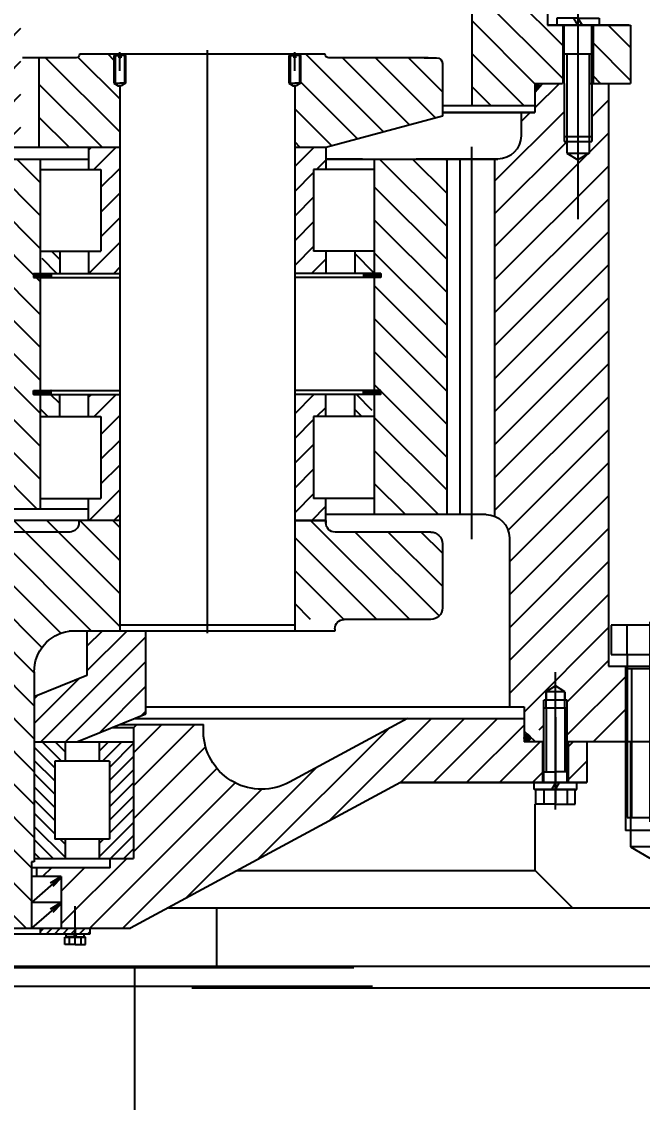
# Model space of a CAD drawing. Header units: millimetres. Extents: x 0 to 21000, y 0 to 14850.
# Drawn here: x 5165 to 5697, y 4808 to 5735 of the extents above; entities that cross this region are included whole.
import ezdxf

# ---------------------------------------------------------------- set-up
doc = ezdxf.new("R2010")
doc.units = ezdxf.units.MM
doc.header["$LTSCALE"] = 500
for name, pattern in [('F', [0.75, 0.5, -0.25]), ('G', [2, 1.25, -0.25, 0.25, -0.25]), ('K', [2.5, 1.25, -0.25, 0.25, -0.25, 0.25, -0.25])]:
    doc.linetypes.add(name, pattern=pattern)
for name, color, linetype in [('01', 7, 'Continuous'), ('02', 1, 'Continuous'), ('04', 2, 'F'), ('05', 4, 'G'), ('07', 6, 'K'), ('08', 1, 'Continuous'), ('11', 3, 'Continuous')]:
    doc.layers.add(name, color=color, linetype=linetype)
doc.styles.get("Standard").update_dxf_attribs({"font": 'isocp', "width": 0.707, "bigfont": 'intecad.shx'})
doc.dimstyles.new('INTE', dxfattribs={"dimscale": 50, "dimtxt": 6, "dimasz": 3, "dimexe": 3, "dimexo": 0, "dimgap": 1, "dimtad": 1, "dimdec": 1, "dimdsep": 46, "dimtxsty": 'Standard', "dimcen": 0, "dimclrd": 1, "dimclre": 1, "dimclrt": 3, "dimaunit": 1, "dimadec": 0, "dimazin": 0, "dimtfac": 1, "dimtdec": 1, "dimtmove": 0, "dimatfit": 0, "dimfxl": 0, "dimarcsym": 0})
pattern_1 = [(135, (-7977.256, 11116.509), (-10.6066, -10.6066), [])]
pattern_2 = [(135, (-7977.256, 11116.51), (-14.142136, -14.142136), [])]
pattern_3 = [(45, (-7977.256, 11116.51), (-14.142136, 14.142136), [])]

# ---------------------------------------------------------------- blocks, each defined once
blk = doc.blocks.new('*U208')
at = {"layer": '01'}
for p, q in [((-18.25, 6), (-18.25, 0)), ((0, 6), (-18.25, 6)), ((-18.25, 0), (0, 0)), ((0, 0), (-3.46, 6)), ((0, 6), (3.46, 0)), ((0, 6), (18.25, 6)), ((18.25, 0), (0, 0)), ((18.25, 6), (18.25, 0))]:
    blk.add_line(p, q, dxfattribs=at)
at = {"layer": '05'}
blk.add_line((0, 8.1), (0, -2.1), dxfattribs=at)
blk = doc.blocks.new('*U209')
at = {"layer": '01'}
for p, q in [((-7.7, 2.6), (-7.7, 0)), ((0, 2.6), (-7.7, 2.6)), ((-7.7, 0), (0, 0)), ((0, 0), (-1.5, 2.6)), ((0, 2.6), (1.5, 0)), ((0, 2.6), (7.7, 2.6)), ((7.7, 0), (0, 0)), ((7.7, 2.6), (7.7, 0))]:
    blk.add_line(p, q, dxfattribs=at)
at = {"layer": '05'}
blk.add_line((0, 4.7), (0, -2.1), dxfattribs=at)
blk = doc.blocks.new('*U207')
at = {"layer": '01'}
for p, q in [((-18.25, 6), (-18.25, 0)), ((0, 6), (-18.25, 6)), ((-18.25, 0), (0, 0)), ((0, 0), (-3.46, 6)), ((0, 6), (3.46, 0)), ((0, 6), (18.25, 6)), ((18.25, 0), (0, 0)), ((18.25, 6), (18.25, 0))]:
    blk.add_line(p, q, dxfattribs=at)
at = {"layer": '05'}
blk.add_line((0, 8.1), (0, -2.1), dxfattribs=at)
blk = doc.blocks.new('FDSDSDFG')
at = {"layer": '02'}
h = blk.add_hatch(dxfattribs=at)
h.set_pattern_fill('_USER', color=256, scale=20, angle=45, style=0, pattern_type=0)
h.set_pattern_definition(pattern_3)
h.paths.add_polyline_path([(-3554.05, 14880.61), (-3607.64, 14908.96), (-3608.1, 14908.96), (-3608.1, 14907.96), (-3627.48, 14907.96), (-3627.48, 14685.41), (-3562.6, 14668.54), (-3562.6, 14728.96, -0.289261), (-3554.05, 14742.5)])
h.paths.add_polyline_path([(-3562.48, 14923.96), (-3584.48, 14923.96), (-3584.48, 14896.7), (-3554.05, 14880.61), (-3554.05, 14895.48, -0.286757), (-3562.48, 14908.96)])
h.paths.add_polyline_path([(-3584.48, 14923.96), (-3596.72, 14923.96), (-3596.72, 14919.96), (-3603.72, 14919.96), (-3603.72, 14923.96), (-3608.1, 14923.96), (-3608.1, 14909.2), (-3584.48, 14896.7)])
h.paths.add_polyline_path([(-3562.6, 14668.54), (-3627.48, 14685.41), (-3627.48, 14557.96), (-3640.76, 14557.96), (-3640.76, 14507.96), (-3616.85, 14507.96), (-3616.85, 14488.96), (-3562.6, 14488.96)])
h.paths.add_polyline_path([(-3666.76, 14557.96), (-3698.83, 14557.96), (-3698.83, 14507.96), (-3666.76, 14507.96)])
h.paths.add_polyline_path([(-2247.48, 14891.81), (-2320.9, 14862.85), (-2320.9, 14780.59), (-2247.48, 14772.58)])
h.paths.add_polyline_path([(-2290.48, 14892.69), (-2298.48, 14897.71), (-2298.48, 14902.87), (-2300.48, 14902.87), (-2300.48, 14923.96), (-2302.48, 14923.96), (-2302.48, 14918.96), (-2309.48, 14918.96), (-2309.48, 14923.96), (-2312.48, 14923.96), (-2312.48, 14908.96, -0.286757), (-2320.9, 14895.48), (-2320.9, 14862.85), (-2290.48, 14874.85)])
h.paths.add_polyline_path([(-2247.48, 14907.96), (-2266.85, 14907.96), (-2266.85, 14923.96), (-2280.48, 14923.96), (-2280.48, 14902.87), (-2282.48, 14902.87), (-2282.48, 14897.71), (-2290.48, 14892.69), (-2290.48, 14874.85), (-2247.48, 14891.81)])
h.paths.add_polyline_path([(-2247.48, 14772.58), (-2320.9, 14780.59), (-2320.9, 14742.5, -0.289261), (-2312.35, 14728.96), (-2312.35, 14641.92), (-2247.48, 14635.17)])
h.paths.add_polyline_path([(-2247.48, 14635.17), (-2312.35, 14641.92), (-2312.35, 14515.38), (-2258.03, 14503.98), (-2258.03, 14507.96), (-2234.2, 14507.96), (-2234.2, 14557.96), (-2239.45, 14557.96), (-2247.48, 14557.96)])
h.paths.add_polyline_path([(-2258.03, 14503.98), (-2312.35, 14515.38), (-2312.35, 14488.96), (-2258.03, 14488.96)])
h.paths.add_polyline_path([(-2176.13, 14557.96), (-2208.2, 14557.96), (-2208.2, 14507.96), (-2176.13, 14507.96)])
h.paths.add_polyline_path([(-2287.93, 14811.79), (-2272.76, 14811.79), (-2272.76, 14831.48), (-2287.93, 14831.48)], flags=24)
at = {"layer": '02', "linetype": 'Continuous'}
h = blk.add_hatch(dxfattribs=at)
h.set_pattern_fill('_USER', color=1, scale=20, angle=135, style=0, pattern_type=0)
h.set_pattern_definition(pattern_2)
h.paths.add_polyline_path([(-3364.81, 14771.01), (-3372.42, 14772.46), (-3377.31, 14772.46), (-3377.31, 14767.46, -0.414214), (-3382.31, 14762.46), (-3383.2, 14762.46), (-3384.39, 14762.46), (-3385.43, 14762.46), (-3410.69, 14729.32, -0.233965), (-3418.65, 14725.38), (-3433.6, 14725.38), (-3435.48, 14725.38, 0.33257), (-3455.48, 14696.38), (-3455.48, 14640.38, 0.122957), (-3451.96, 14626.28), (-3372.62, 14618.38), (-3364.81, 14618.38)])
h.paths.add_polyline_path([(-3451.96, 14626.28, 0.277141), (-3425.48, 14610.38), (-3375.41, 14610.38), (-3375.41, 14618.66)])
h.paths.add_polyline_path([(-3115.53, 14690.96), (-3138.26, 14690.96, -0.23379), (-3154.15, 14698.82), (-3177.23, 14725.38, -0.233965), (-3193.13, 14733.26), (-3197.71, 14739.26), (-3234.81, 14746.31), (-3234.81, 14634.22), (-3234.81, 14618.38), (-3223.96, 14618.38), (-3223.96, 14610.38), (-3215.74, 14610.38, -0.414214), (-3175.74, 14570.38), (-3175.74, 14453.96), (-3120.35, 14453.96), (-3115.53, 14458.78)])
h.paths.add_polyline_path([(-2640.15, 14772.46), (-2652.65, 14772.46), (-2652.65, 14767.46, -0.414214), (-2657.65, 14762.46), (-2659.56, 14762.46), (-2681.82, 14733.26, -0.233965), (-2697.73, 14725.38), (-2720.94, 14698.84, -0.234116), (-2736.85, 14690.96), (-2759.43, 14690.96), (-2759.43, 14459.13), (-2754.25, 14453.96), (-2699.22, 14453.96), (-2699.22, 14570.38, -0.414214), (-2659.22, 14610.38), (-2650.99, 14610.38), (-2650.99, 14618.38), (-2640.15, 14618.38)])
h.paths.add_polyline_path([(-2419.48, 14698.64, 0.311391), (-2439.48, 14725.38), (-2441.36, 14725.38), (-2456.31, 14725.38, -0.233965), (-2464.26, 14729.32), (-2489.53, 14762.46), (-2490.57, 14762.46), (-2491.76, 14762.46), (-2492.65, 14762.46, -0.414214), (-2497.65, 14767.46), (-2497.65, 14772.46), (-2510.15, 14772.46), (-2510.15, 14662.51), (-2419.48, 14653.07)])
h.paths.add_polyline_path([(-2419.48, 14653.07), (-2510.15, 14662.51), (-2510.15, 14618.38), (-2499.54, 14618.38), (-2499.54, 14610.38), (-2449.48, 14610.38, 0.414214), (-2419.48, 14640.38)])
h.paths.add_polyline_path([(-3375.03, 14608.82), (-3359.86, 14608.82), (-3359.86, 14628.52), (-3375.03, 14628.52)], flags=9)
h.paths.add_polyline_path([(-2728.2, 14592.04), (-2713.03, 14592.04), (-2713.03, 14611.73), (-2728.2, 14611.73)], flags=24)
at = {"layer": '02'}
h = blk.add_hatch(dxfattribs=at)
h.set_pattern_fill('_USER', color=256, scale=20, angle=135, style=0, pattern_type=0)
h.set_pattern_definition(pattern_2)
h.paths.add_polyline_path([(-3582.28, 14442.96), (-3584.98, 14442.96, -0.414214), (-3604.98, 14462.96), (-3604.98, 14482.96), (-3616.85, 14482.96), (-3616.85, 14507.96), (-3640.76, 14507.96), (-3640.76, 14532.96), (-3641.76, 14532.96), (-3641.76, 14507.96), (-3641.76, 14457.96), (-3644.16, 14457.96), (-3644.16, 14447.96), (-3653.76, 14442.42), (-3663.36, 14447.96), (-3663.36, 14457.96), (-3665.76, 14457.96), (-3665.76, 14507.96), (-3679.98, 14507.96), (-3679.98, 14372.37), (-3582.28, 14344.93)])
h.paths.add_polyline_path([(-3582.28, 14344.93), (-3679.98, 14372.37), (-3679.98, 14007.96), (-3694.38, 14007.96), (-3694.38, 13942.96), (-3645.09, 13942.96), (-3644.46, 13943.22), (-3644.46, 13971.96), (-3644.46, 13978.66), (-3642.46, 13978.66), (-3642.46, 13985.86), (-3634.46, 13991.17), (-3626.46, 13985.86), (-3626.46, 13978.66), (-3624.46, 13978.66), (-3624.46, 13971.96), (-3624.46, 13951.49), (-3607.48, 13958.51), (-3607.48, 13972.96), (-3594.98, 13972.96), (-3594.98, 14117.96, -0.308559), (-3582.28, 14136.58)])
h.paths.add_polyline_path([(-3736.38, 14007.96), (-3764.98, 14007.96), (-3764.98, 13942.96), (-3736.38, 13942.96)])
h.paths.add_polyline_path([(-2194.98, 14490.75), (-2209.2, 14493.73), (-2209.2, 14457.96), (-2211.6, 14457.96), (-2211.6, 14447.96), (-2221.2, 14442.42), (-2230.8, 14447.96), (-2230.8, 14457.96), (-2233.2, 14457.96), (-2233.2, 14498.77), (-2258.03, 14503.98), (-2258.03, 14482.96), (-2269.98, 14482.96), (-2269.98, 14462.96, -0.414214), (-2289.98, 14442.96), (-2292.68, 14442.96), (-2292.68, 14252.66), (-2194.98, 14224.56)])
h.paths.add_polyline_path([(-2194.98, 14224.56), (-2292.68, 14252.66), (-2292.68, 14197.15), (-2194.98, 14151.97)])
h.paths.add_polyline_path([(-2292.68, 14197.15), (-2292.68, 14136.58, -0.308559), (-2279.98, 14117.96), (-2279.98, 14061.64), (-2194.98, 14016.12), (-2194.98, 14151.97)])
h.paths.add_polyline_path([(-2279.98, 14061.64), (-2279.98, 13972.96), (-2267.48, 13972.96), (-2267.48, 13942.96), (-2250.5, 13942.96), (-2250.5, 13971.96), (-2250.5, 13978.66), (-2248.5, 13978.66), (-2248.5, 13985.86), (-2240.5, 13991.17), (-2232.5, 13985.86), (-2232.5, 13978.66), (-2230.5, 13978.66), (-2230.5, 13971.96), (-2230.5, 13942.96), (-2180.58, 13942.96), (-2180.58, 14007.96), (-2194.98, 14007.96), (-2194.98, 14016.12)])
h.paths.add_polyline_path([(-2109.98, 14007.96), (-2138.58, 14007.96), (-2138.58, 13985.92), (-2109.98, 13970.6)])
h.paths.add_polyline_path([(-2138.58, 13985.92), (-2138.58, 13942.96), (-2109.98, 13942.96), (-2109.98, 13970.6)])
h.paths.add_polyline_path([(-2255.74, 14348.34), (-2240.56, 14348.34), (-2240.56, 14368.03), (-2255.74, 14368.03)], flags=24)
at = {"layer": '02', "linetype": 'Continuous'}
h = blk.add_hatch(dxfattribs=at)
h.set_pattern_fill('_USER', color=1, scale=20, angle=45, style=0, pattern_type=0)
h.set_pattern_definition([(45, (-4234.459, 16441.764), (-14.14214, 14.14214), [])])
h.paths.add_polyline_path([(-3260.78, 14452.96), (-3191.48, 14452.96), (-3191.48, 14529.96), (-3223.29, 14529.96, -0.414214), (-3226.29, 14532.96), (-3256.78, 14532.96), (-3255.78, 14531.96), (-3255.78, 14508.12), (-3259.53, 14505.96), (-3260.78, 14505.96)])
h.paths.add_polyline_path([(-3260.78, 14132.96), (-3260.78, 14037.96), (-3217.48, 14037.96, -0.133436), (-3200.75, 14030.9), (-3132.48, 14107.86), (-3132.48, 14121.96), (-3131.48, 14122.96), (-3128.28, 14122.96), (-3128.28, 14119.96), (-3127.48, 14119.96), (-3126.68, 14119.96), (-3126.68, 14122.96), (-3123.48, 14122.96), (-3122.48, 14121.96), (-3122.48, 14105.12), (-3126.23, 14102.96), (-3127.48, 14102.96), (-3127.48, 14097.96), (-3067.63, 14097.96), (-3067.63, 14132.96), (-3225.75, 14132.96)])
h.paths.add_polyline_path([(-3127.48, 14069.18), (-3127.48, 14092.96), (-3131.08, 14092.96), (-3187.48, 14002.78), (-3187.48, 13914.62)])
h.paths.add_polyline_path([(-3131.08, 14092.96), (-3136.06, 14092.96), (-3136.06, 14097.96), (-3127.48, 14097.96), (-3127.48, 14102.96), (-3128.73, 14102.96), (-3132.48, 14105.12), (-3132.48, 14107.86), (-3200.75, 14030.9, -0.235794), (-3187.48, 14002.96), (-3187.48, 14002.78)])
h.paths.add_polyline_path([(-3187.48, 13914.62), (-3187.48, 13839.96), (-3185.13, 13839.96), (-3185.13, 13782.96), (-3124.63, 13782.96), (-3124.63, 14057.96), (-3127.48, 14057.96), (-3127.48, 14069.18)])
h.paths.add_polyline_path([(-3527.48, 14122.96, 0.414214), (-3537.48, 14112.96), (-3537.48, 14057.96, 0.414214), (-3527.48, 14047.96), (-3453.21, 14047.96, -0.393493), (-3445.23, 14040.53), (-3410.78, 14053.03), (-3410.78, 14132.96), (-3437.51, 14132.96), (-3437.51, 14130.96, -0.414214), (-3445.51, 14122.96)])
h.paths.add_polyline_path([(-3437.51, 14452.96), (-3410.78, 14452.96), (-3410.78, 14505.96), (-3412.03, 14505.96), (-3415.78, 14508.12), (-3415.78, 14531.96), (-3414.78, 14532.96), (-3436.97, 14532.96, -0.414214), (-3439.97, 14529.96), (-3525.37, 14529.96), (-3526.47, 14529.96), (-3537.48, 14523.85), (-3537.48, 14479.87)])
h.paths.add_polyline_path([(-3136.72, 14086.18), (-3121.55, 14086.18), (-3121.55, 14105.87), (-3136.72, 14105.87)], flags=25)
h.paths.add_polyline_path([(-3132.92, 14106.26), (-3117.75, 14106.26), (-3117.75, 14125.96), (-3132.92, 14125.96)], flags=25)
h.paths.add_polyline_path([(-3085.36, 14098.29), (-3070.19, 14098.29), (-3070.19, 14117.98), (-3085.36, 14117.98)], flags=24)
h.paths.add_polyline_path([(-3132.53, 14065.33), (-3117.36, 14065.33), (-3117.36, 14085.02), (-3132.53, 14085.02)], flags=25)
h = blk.add_hatch(dxfattribs=at)
h.set_pattern_fill('_USER', color=1, scale=0.1, angle=45, style=0, pattern_type=0)
h.set_pattern_definition([(135.061953, (-1642.63294, 16443.16485), (0.0706341786, 0.070787095), [])])
h.paths.add_polyline_path([(-3618.91, 14503.56, 1), (-3618.91, 14507.14, 1)])
at = {"layer": '02'}
h = blk.add_hatch(dxfattribs=at)
h.set_pattern_fill('_USER', color=256, scale=15, angle=135, style=0, pattern_type=0)
h.set_pattern_definition(pattern_1)
h.paths.add_polyline_path([(-3427.03, 14363.88), (-3437.51, 14363.88), (-3437.51, 14344.96), (-3410.78, 14344.96), (-3410.78, 14452.96), (-3437.51, 14452.96), (-3437.51, 14434.04), (-3427.03, 14434.04)])
h.paths.add_polyline_path([(-3244.53, 14434.04), (-3234.05, 14434.04), (-3234.05, 14452.96), (-3260.78, 14452.96), (-3260.78, 14344.96), (-3234.05, 14344.96), (-3234.05, 14363.88), (-3244.53, 14363.88)])
h = blk.add_hatch(dxfattribs=at)
h.set_pattern_fill('_USER', color=256, scale=20, angle=45, style=0, pattern_type=0)
h.set_pattern_definition(pattern_3)
h.paths.add_polyline_path([(-3541.21, 14137.96), (-3479.03, 14137.96), (-3479.03, 14240.96), (-3484.69, 14240.96), (-3484.69, 14244.46), (-3479.03, 14244.46), (-3479.03, 14341.46), (-3484.69, 14341.46), (-3484.69, 14344.96), (-3479.03, 14344.96), (-3479.03, 14442.96), (-3541.21, 14442.96)])
h.paths.add_polyline_path([(-3192.53, 14344.96), (-3186.87, 14344.96), (-3186.87, 14341.46), (-3192.53, 14341.46), (-3192.53, 14244.46), (-3186.87, 14244.46), (-3186.87, 14240.96), (-3192.53, 14240.96), (-3192.53, 14142.96), (-3128.35, 14142.96), (-3127.79, 14442.96), (-3192.53, 14442.96)])
h = blk.add_hatch(dxfattribs=at)
h.set_pattern_fill('_USER', color=256, scale=15, angle=135, style=0, pattern_type=0)
h.set_pattern_definition([(45, (2102.302, 11116.509), (10.6066, -10.6066), [])])
h.paths.add_polyline_path([(-3479.03, 14344.96), (-3462.28, 14344.96), (-3462.28, 14363.88), (-3479.03, 14363.88)])
h.paths.add_polyline_path([(-3209.28, 14222.04), (-3192.53, 14222.04), (-3192.53, 14240.96), (-3209.28, 14240.96)])
at = {"layer": '02', "linetype": 'Continuous', "ltscale": 0.8}
h = blk.add_hatch(dxfattribs=at)
h.set_pattern_fill('_USER', color=1, scale=10, angle=135, style=0, pattern_type=0)
h.set_pattern_definition([(45, (-7757.587, 9929.104), (7.071068, -7.071068), [])])
h.paths.add_polyline_path([(-3209.28, 14363.88), (-3194.28, 14363.88), (-3194.28, 14344.96), (-3209.28, 14344.96)])
h = blk.add_hatch(dxfattribs=at)
h.set_pattern_fill('_USER', color=1, scale=0.1, angle=45, style=0, pattern_type=0)
h.set_pattern_definition([(45, (1086.03177, 9929.10365), (-0.0707106781, 0.0707106781), [])])
h.paths.add_polyline_path([(-3469.7, 14344.96), (-3469.7, 14341.46), (-3484.69, 14341.46), (-3484.69, 14344.96)])
h = blk.add_hatch(dxfattribs=at)
h.set_pattern_fill('_USER', color=1, scale=0.1, angle=45, style=0, pattern_type=0)
h.set_pattern_definition([(135, (-7757.58661, 9929.10365), (0.0707106781, 0.0707106781), [])])
h.paths.add_polyline_path([(-3186.87, 14344.96), (-3186.87, 14341.46), (-3201.86, 14341.46), (-3201.86, 14344.96)])
h = blk.add_hatch(dxfattribs=at)
h.set_pattern_fill('_USER', color=1, scale=0.1, angle=45, style=0, pattern_type=0)
h.set_pattern_definition([(315, (1086.03177, 18656.81268), (-0.0707106781, -0.0707106781), [])])
h.paths.add_polyline_path([(-3484.69, 14240.96), (-3484.69, 14244.46), (-3469.7, 14244.46), (-3469.7, 14240.96)])
h = blk.add_hatch(dxfattribs=at)
h.set_pattern_fill('_USER', color=1, scale=0.1, angle=45, style=0, pattern_type=0)
h.set_pattern_definition([(225, (-7757.58661, 18656.81268), (0.0707106781, -0.0707106781), [])])
h.paths.add_polyline_path([(-3201.86, 14240.96), (-3201.86, 14244.46), (-3186.87, 14244.46), (-3186.87, 14240.96)])
h = blk.add_hatch(dxfattribs=at)
h.set_pattern_fill('_USER', color=1, scale=10, angle=135, style=0, pattern_type=0)
h.set_pattern_definition([(225, (1086.032, 18656.813), (-7.071068, 7.071068), [])])
h.paths.add_polyline_path([(-3462.28, 14222.04), (-3477.28, 14222.04), (-3477.28, 14240.96), (-3462.28, 14240.96)])
at = {"layer": '02'}
h = blk.add_hatch(dxfattribs=at)
h.set_pattern_fill('_USER', color=256, scale=15, angle=135, style=0, pattern_type=0)
h.set_pattern_definition(pattern_1)
h.paths.add_polyline_path([(-3410.78, 14240.96), (-3437.51, 14240.96), (-3437.51, 14222.04), (-3427.03, 14222.04), (-3427.03, 14151.88), (-3437.51, 14151.88), (-3437.51, 14132.96), (-3410.78, 14132.96)])
h.paths.add_polyline_path([(-3234.05, 14240.96), (-3260.78, 14240.96), (-3260.78, 14132.96), (-3234.05, 14132.96), (-3234.05, 14151.88), (-3244.53, 14151.88), (-3244.53, 14222.04), (-3234.05, 14222.04)])
at = {"layer": '02', "linetype": 'Continuous'}
h = blk.add_hatch(dxfattribs=at)
h.set_pattern_fill('_USER', color=1, scale=15, angle=135, style=0, pattern_type=0)
h.set_pattern_definition(pattern_1)
h.paths.add_polyline_path([(-3283.05, 14037.96), (-3283.05, 13967.01), (-3264.22, 13959.35), (-3229.41, 13998.59), (-3232.63, 13999.91), (-3232.63, 14037.96)])
h.paths.add_polyline_path([(-3198.07, 13985.84), (-3229.41, 13998.59), (-3264.22, 13959.35), (-3224.69, 13943.27)])
h.paths.add_polyline_path([(-3224.69, 13943.27), (-3223.93, 13942.96), (-3187.48, 13942.96), (-3187.48, 13981.54), (-3198.07, 13985.84)])
h.paths.add_polyline_path([(-2642.33, 13999.91), (-2687.48, 13981.54), (-2687.48, 13942.96), (-2651.02, 13942.96), (-2591.9, 13967.01), (-2591.9, 14037.96), (-2642.33, 14037.96)])
h.paths.add_polyline_path([(-3273.37, 13993.37), (-3258.2, 13993.37), (-3258.2, 14013.06), (-3273.37, 14013.06)], flags=24)
h = blk.add_hatch(dxfattribs=at)
h.set_pattern_fill('_USER', color=1, scale=20, angle=-45, style=0, pattern_type=0)
h.set_pattern_definition([(315, (-4234.459, 16441.764), (14.14214, 14.14214), [])])
h.paths.add_polyline_path([(-3252.48, 13834.96), (-3252.48, 13842.96), (-3272.48, 13842.96), (-3272.48, 13866.85), (-3311.06, 13805.15), (-3269.98, 13782.96), (-3238.59, 13782.96), (-3218.4, 13834.96)])
h.paths.add_polyline_path([(-3272.48, 13866.85), (-3272.48, 13950.04), (-3371.88, 13837.99), (-3311.06, 13805.15)])
h.paths.add_polyline_path([(-3238.59, 13782.96), (-3210.53, 13782.96), (-3210.53, 13805.16), (-3210.53, 13827.36), (-3189.48, 13827.36), (-3189.48, 13827.96), (-3189.48, 13834.96), (-3218.4, 13834.96)])
h.paths.add_polyline_path([(-3272.48, 13950.04), (-3272.48, 13954.96), (-3275.48, 13957.96), (-3326.21, 13957.96), (-3332.66, 13953.17), (-3332.66, 13947.96, -0.48248), (-3397.91, 13904.72), (-3438.98, 13874.23), (-3371.88, 13837.99)])
h.paths.add_polyline_path([(-3507.48, 13962.96), (-3509.03, 13962.96), (-3593.48, 13907.96), (-3501.44, 13907.96), (-3438.98, 13874.23), (-3397.91, 13904.72, -0.045365), (-3406.24, 13908.28)])
h.paths.add_polyline_path([(-3509.03, 13962.96), (-3607.48, 13962.96), (-3607.48, 13946.76, -0.066192), (-3607.48, 13946.05), (-3607.48, 13942.96), (-3623.46, 13942.96), (-3623.46, 13907.96), (-3616.21, 13907.96), (-3593.48, 13907.96)])
h.paths.add_polyline_path([(-3661.44, 13907.96), (-3645.46, 13907.96), (-3645.46, 13942.96), (-3661.44, 13942.96)])
h = blk.add_hatch(dxfattribs=at)
h.set_pattern_fill('_USER', color=1, scale=0.1, angle=45, style=0, pattern_type=0)
h.set_pattern_definition([(134.9457964, (-1637.97642, 16440.53542), (0.070777541, 0.070643752), [])])
h.paths.add_polyline_path([(-3610.13, 13943.73, 1), (-3610.13, 13949.08, 0.090621), (-3611.08, 13948.91), (-3612.57, 13947.5, 0.544017)])
at = {"layer": '02', "linetype": 'Continuous', "ltscale": 0.8}
h = blk.add_hatch(dxfattribs=at)
h.set_pattern_fill('_USER', color=1, scale=8, angle=135, style=0, pattern_type=0)
h.set_pattern_definition([(45, (-6953.287, 9919.867), (5.656854, -5.656854), [])])
h.paths.add_polyline_path([(-2687.48, 13942.96), (-2660.98, 13942.96), (-2660.98, 13926.38), (-2669.85, 13926.38), (-2669.85, 13859.53), (-2660.98, 13859.53), (-2660.98, 13842.96), (-2687.48, 13842.96)])
h.paths.add_polyline_path([(-3187.48, 13842.96), (-3213.98, 13842.96), (-3213.98, 13859.53), (-3205.11, 13859.53), (-3205.11, 13926.38), (-3213.98, 13926.38), (-3213.98, 13942.96), (-3187.48, 13942.96)])
at = {"layer": '02', "linetype": 'Continuous'}
h = blk.add_hatch(dxfattribs=at)
h.set_pattern_fill('_USER', color=1, scale=5, angle=135, style=0, pattern_type=0)
h.set_pattern_definition([(135, (-7977.2564, 11116.509), (-3.535534, -3.535534), [])])
h.paths.add_polyline_path([(-3234.98, 13782.96), (-3234.98, 13777.96), (-3222.48, 13777.96), (-3222.48, 13782.96)])
h.paths.add_polyline_path([(-3192.48, 13777.96), (-3192.48, 13782.96), (-3222.48, 13782.96), (-3222.48, 13777.96), (-3214.78, 13777.96)])
at = {"layer": '11', "ltscale": 0.8}
h = blk.add_hatch(dxfattribs=at)
h.set_pattern_fill('_USER', color=256, scale=8, angle=45, style=0, pattern_type=0)
h.set_pattern_definition([(135, (-6953.287, 9919.867), (5.656854, 5.656854), [])])
h.paths.add_polyline_path([(-2623.11, 13859.53), (-2631.98, 13859.53), (-2631.98, 13842.96), (-2602.48, 13842.96), (-2602.48, 13942.96), (-2631.98, 13942.96), (-2631.98, 13926.38), (-2623.11, 13926.38)])
h.paths.add_polyline_path([(-3272.48, 13842.96), (-3242.98, 13842.96), (-3242.98, 13859.53), (-3251.85, 13859.53), (-3251.85, 13926.38), (-3242.98, 13926.38), (-3242.98, 13942.96), (-3272.48, 13942.96)])
at = {"layer": '01', "color": 7, "linetype": 'Continuous', "ltscale": 0.8}
for p, q in [((-3627.48, 14907.96), (-3627.48, 14557.96)), ((-3627.48, 14907.96), (-3627.48, 14557.96)), ((-3562.6, 14728.96), (-3562.6, 14488.96)), ((-3698.83, 14557.96), (-3698.83, 14507.96)), ((-3698.83, 14557.96), (-3698.83, 14507.96)), ((-3627.48, 14557.96), (-3698.83, 14557.96)), ((-3697.48, 14557.96), (-3627.48, 14557.96)), ((-3664.48, 14507.96), (-3698.83, 14507.96)), ((-3664.48, 14507.96), (-3697.48, 14507.96)), ((-3679.98, 14507.96), (-3679.98, 14007.96)), ((-3679.98, 14507.96), (-3679.98, 14007.96)), ((-3616.85, 14507.96), (-3640.48, 14507.96)), ((-3616.85, 14507.96), (-3640.48, 14507.96)), ((-3616.85, 14507.96), (-3616.85, 14482.96)), ((-3537.48, 14488.96), (-3616.85, 14488.96)), ((-3537.48, 14482.96), (-3616.85, 14482.96)), ((-3616.85, 14482.96), (-3537.48, 14482.96)), ((-3604.98, 14482.96), (-3604.98, 14462.96)), ((-3584.98, 14442.96), (-3515.03, 14442.96)), ((-3582.28, 14442.96), (-3582.28, 14136.58)), ((-3552.28, 14442.96), (-3552.28, 14137.96)), ((-3468.98, 14442.96), (-3437.51, 14442.96)), ((-3574.98, 14137.96), (-3437.51, 14137.96)), ((-3283.05, 13967.01), (-3283.05, 14037.96)), ((-3232.63, 14037.96), (-3232.63, 13999.91)), ((-3679.98, 14007.96), (-3764.98, 14007.96)), ((-3764.98, 13942.96), (-3644.46, 13942.96)), ((-3624.46, 13942.96), (-3607.48, 13942.96))]:
    blk.add_line(p, q, dxfattribs=at)
at = {"layer": '01', "color": 7, "linetype": 'Continuous'}
for p, q in [((-3666.76, 14557.96), (-3666.76, 14507.96)), ((-3665.76, 14507.96), (-3665.76, 14557.96)), ((-3641.76, 14507.96), (-3641.76, 14557.96)), ((-3640.76, 14557.96), (-3640.76, 14507.96)), ((-3665.76, 14532.96), (-3641.76, 14532.96)), ((-3665.76, 14507.96), (-3665.76, 14457.96)), ((-3641.76, 14507.96), (-3641.76, 14457.96)), ((-3665.76, 14461.98), (-3641.76, 14461.98)), ((-3479.03, 14442.96), (-3479.03, 14137.96)), ((-3192.53, 14442.96), (-3192.53, 14142.96)), ((-3427.03, 14434.04), (-3427.03, 14363.88)), ((-3244.53, 14434.04), (-3244.53, 14363.88)), ((-3427.03, 14222.04), (-3427.03, 14151.88)), ((-3244.53, 14222.04), (-3244.53, 14151.88)), ((-3642.46, 13985.86), (-3634.46, 13991.17)), ((-3642.46, 13985.86), (-3626.46, 13985.86)), ((-3634.46, 13991.17), (-3626.46, 13985.86)), ((-3644.46, 13978.66), (-3624.46, 13978.66)), ((-3644.46, 13971.96), (-3624.46, 13971.96)), ((-3223.93, 13942.96), (-3283.05, 13967.01)), ((-3645.46, 13942.96), (-3645.46, 13907.96)), ((-3623.46, 13942.96), (-3623.46, 13907.96)), ((-3185.13, 13839.96), (-3185.13, 13782.96)), ((-3210.53, 13827.36), (-3210.53, 13805.16)), ((-3210.53, 13805.16), (-3210.53, 13782.96))]:
    blk.add_line(p, q, dxfattribs=at)
at = {"layer": '01', "ltscale": 0.8}
for p, q in [((-3436.97, 14532.96), (-3436.97, 14532.96)), ((-3436.97, 14532.96), (-3436.97, 14532.96)), ((-3436.97, 14532.96), (-3226.29, 14532.96)), ((-3414.78, 14532.96), (-3415.78, 14531.96)), ((-3415.78, 14531.96), (-3415.78, 14508.12)), ((-3415.78, 14531.96), (-3411.58, 14531.96)), ((-3411.58, 14532.96), (-3414.78, 14532.96)), ((-3411.58, 14532.96), (-3411.58, 14529.96)), ((-3409.98, 14532.96), (-3409.98, 14529.96)), ((-3409.98, 14532.96), (-3406.78, 14532.96)), ((-3405.78, 14531.96), (-3409.98, 14531.96)), ((-3406.78, 14532.96), (-3405.78, 14531.96)), ((-3405.78, 14531.96), (-3405.78, 14508.12)), ((-3264.78, 14532.96), (-3265.78, 14531.96)), ((-3265.78, 14531.96), (-3261.58, 14531.96)), ((-3265.78, 14531.96), (-3265.78, 14508.12)), ((-3261.58, 14532.96), (-3264.78, 14532.96)), ((-3261.58, 14532.96), (-3261.58, 14529.96)), ((-3259.98, 14532.96), (-3256.78, 14532.96)), ((-3259.98, 14532.96), (-3259.98, 14529.96)), ((-3255.78, 14531.96), (-3259.98, 14531.96)), ((-3256.78, 14532.96), (-3255.78, 14531.96)), ((-3255.78, 14531.96), (-3255.78, 14508.12)), ((-3226.29, 14532.96), (-3226.29, 14532.96)), ((-3537.48, 14524.96), (-3537.48, 14479.87)), ((-3525.37, 14529.96), (-3439.97, 14529.96)), ((-3411.58, 14529.96), (-3410.78, 14529.96)), ((-3409.98, 14529.96), (-3410.78, 14529.96)), ((-3261.58, 14529.96), (-3260.78, 14529.96)), ((-3259.98, 14529.96), (-3260.78, 14529.96)), ((-3223.29, 14529.96), (-3177.48, 14529.96)), ((-3191.48, 14529.96), (-3191.48, 14452.96)), ((-3415.78, 14508.12), (-3412.03, 14505.96)), ((-3415.78, 14508.12), (-3410.78, 14508.12)), ((-3412.03, 14505.96), (-3410.78, 14505.96)), ((-3405.78, 14508.12), (-3410.78, 14508.12)), ((-3409.53, 14505.96), (-3410.78, 14505.96)), ((-3410.78, 14505.96), (-3410.78, 14037.96)), ((-3405.78, 14508.12), (-3409.53, 14505.96)), ((-3265.78, 14508.12), (-3262.03, 14505.96)), ((-3265.78, 14508.12), (-3260.78, 14508.12)), ((-3262.03, 14505.96), (-3260.78, 14505.96)), ((-3255.78, 14508.12), (-3260.78, 14508.12)), ((-3259.53, 14505.96), (-3260.78, 14505.96)), ((-3260.78, 14505.96), (-3260.78, 14037.96)), ((-3255.78, 14508.12), (-3259.53, 14505.96)), ((-3537.48, 14479.87), (-3437.51, 14452.96)), ((-3437.51, 14452.96), (-3410.78, 14452.96)), ((-3437.51, 14452.96), (-3410.78, 14452.96)), ((-3437.51, 14452.96), (-3410.78, 14452.96)), ((-3437.51, 14452.96), (-3437.51, 14434.04)), ((-3260.78, 14452.96), (-3121.35, 14452.96)), ((-3234.05, 14452.96), (-3234.05, 14434.04)), ((-3437.51, 14442.96), (-3584.98, 14442.96)), ((-3541.21, 14442.96), (-3541.21, 14137.96)), ((-3122.79, 14442.96), (-3234.05, 14442.96)), ((-3479.03, 14434.04), (-3427.03, 14434.04)), ((-3192.53, 14434.04), (-3244.53, 14434.04)), ((-3479.03, 14363.88), (-3427.03, 14363.88)), ((-3462.28, 14363.88), (-3462.28, 14344.96)), ((-3437.51, 14363.88), (-3437.51, 14344.96)), ((-3192.53, 14363.88), (-3244.53, 14363.88)), ((-3234.05, 14363.88), (-3234.05, 14344.96)), ((-3209.28, 14363.88), (-3209.28, 14344.96)), ((-3484.69, 14344.96), (-3410.78, 14344.96)), ((-3484.69, 14344.96), (-3484.69, 14341.46)), ((-3484.69, 14341.46), (-3410.78, 14341.46)), ((-3469.7, 14344.96), (-3469.7, 14341.46)), ((-3186.87, 14344.96), (-3260.78, 14344.96)), ((-3186.87, 14341.46), (-3260.78, 14341.46)), ((-3201.86, 14344.96), (-3201.86, 14341.46)), ((-3186.87, 14344.96), (-3186.87, 14341.46)), ((-3484.69, 14244.46), (-3410.78, 14244.46)), ((-3484.69, 14240.96), (-3484.69, 14244.46)), ((-3469.7, 14240.96), (-3469.7, 14244.46)), ((-3186.87, 14244.46), (-3260.78, 14244.46)), ((-3201.86, 14240.96), (-3201.86, 14244.46)), ((-3186.87, 14240.96), (-3186.87, 14244.46)), ((-3484.69, 14240.96), (-3410.78, 14240.96)), ((-3462.28, 14222.04), (-3462.28, 14240.96)), ((-3437.51, 14222.04), (-3437.51, 14240.96)), ((-3186.87, 14240.96), (-3260.78, 14240.96)), ((-3234.05, 14222.04), (-3234.05, 14240.96)), ((-3209.28, 14222.04), (-3209.28, 14240.96)), ((-3479.03, 14222.04), (-3427.03, 14222.04)), ((-3192.53, 14222.04), (-3244.53, 14222.04)), ((-3479.03, 14151.88), (-3427.03, 14151.88)), ((-3437.51, 14132.96), (-3437.51, 14151.88)), ((-3437.51, 14130.96), (-3437.51, 14151.88)), ((-3192.53, 14151.88), (-3244.53, 14151.88)), ((-3234.05, 14132.96), (-3234.05, 14151.88)), ((-3234.05, 14132.96), (-3234.05, 14151.88)), ((-3121.03, 14142.96), (-3234.05, 14142.96)), ((-3437.51, 14132.96), (-3410.78, 14132.96)), ((-3410.78, 14132.96), (-3437.51, 14132.96)), ((-3437.51, 14132.96), (-3410.78, 14132.96)), ((-3437.51, 14132.96), (-3437.51, 14130.96)), ((-3260.78, 14132.96), (-3225.75, 14132.96)), ((-3260.78, 14132.96), (-3234.05, 14132.96)), ((-3225.75, 14132.96), (-3225.75, 14130.96)), ((-3225.75, 14132.96), (-3067.63, 14132.96)), ((-3594.98, 14117.96), (-3594.98, 13972.96)), ((-3527.48, 14122.96), (-3445.51, 14122.96)), ((-3217.83, 14122.96), (-3067.63, 14122.96)), ((-3537.48, 14112.96), (-3537.48, 14057.96)), ((-3527.48, 14047.96), (-3453.21, 14047.96)), ((-3410.78, 14042.96), (-3260.78, 14042.96)), ((-3445.21, 14039.96), (-3445.21, 14037.96)), ((-3445.21, 14037.96), (-3217.48, 14037.96)), ((-3694.38, 14007.96), (-3694.38, 13942.96)), ((-3187.48, 14002.96), (-3187.48, 13839.96)), ((-3283.05, 13972.96), (-3607.48, 13972.96)), ((-3283.05, 13972.96), (-3607.48, 13972.96)), ((-3607.48, 13972.96), (-3607.48, 13942.96)), ((-3607.48, 13972.96), (-3607.48, 13942.96)), ((-3607.48, 13972.96), (-3607.48, 13942.96)), ((-3273.09, 13962.96), (-3607.48, 13962.96)), ((-3507.48, 13962.96), (-3406.24, 13908.28)), ((-3332.66, 13947.96), (-3332.66, 13957.96)), ((-3260.8, 13957.96), (-3332.66, 13957.96)), ((-3275.48, 13957.96), (-3272.48, 13954.96)), ((-3272.48, 13954.96), (-3272.48, 13842.96)), ((-3661.44, 13942.96), (-3661.44, 13907.96)), ((-3661.44, 13942.96), (-3661.44, 13907.96)), ((-3187.48, 13942.96), (-3272.48, 13942.96)), ((-3242.98, 13942.96), (-3242.98, 13926.38)), ((-3213.98, 13942.96), (-3213.98, 13926.38)), ((-3251.85, 13926.38), (-3251.85, 13859.53)), ((-3251.85, 13926.38), (-3205.11, 13926.38)), ((-3205.11, 13926.38), (-3205.11, 13859.53)), ((-3661.44, 13907.96), (-3501.44, 13907.96)), ((-3501.44, 13907.96), (-3661.44, 13907.96)), ((-3501.44, 13907.96), (-3269.98, 13782.96)), ((-3251.85, 13859.53), (-3205.11, 13859.53)), ((-3242.98, 13859.53), (-3242.98, 13842.96)), ((-3213.98, 13859.53), (-3213.98, 13842.96)), ((-3187.48, 13842.96), (-3272.48, 13842.96)), ((-3252.48, 13834.96), (-3185.13, 13834.96)), ((-3189.48, 13834.96), (-3189.48, 13827.36)), ((-3189.48, 13827.96), (-3189.48, 13827.36)), ((-3123.73, 13782.96), (-3269.98, 13782.96)), ((-2937.48, 13782.96), (-3269.98, 13782.96)), ((-3234.98, 13782.96), (-3234.98, 13777.96)), ((-3192.48, 13782.96), (-3192.48, 13777.96)), ((-3234.98, 13777.96), (-2937.48, 13777.96))]:
    blk.add_line(p, q, dxfattribs=at)
at = {"layer": '01'}
for p, q in [((-3521.96, 14529.96), (-3532.48, 14529.96)), ((-3623.08, 14507.22), (-3616.97, 14500.52)), ((-3641.76, 14457.96), (-3665.76, 14457.96)), ((-3663.36, 14457.96), (-3663.36, 14447.96)), ((-3644.16, 14457.96), (-3644.16, 14447.96)), ((-3644.16, 14447.96), (-3663.36, 14447.96)), ((-3663.36, 14447.96), (-3653.76, 14442.42)), ((-3644.16, 14447.96), (-3653.76, 14442.42)), ((-3232.63, 13999.91), (-3187.48, 13981.54)), ((-3642.46, 13985.86), (-3642.46, 13978.66)), ((-3626.46, 13985.86), (-3626.46, 13978.91)), ((-3644.46, 13907.96), (-3644.46, 13971.96)), ((-3624.46, 13907.96), (-3624.46, 13971.96)), ((-3607.31, 13952.45), (-3616.71, 13943.6)), ((-3272.48, 13954.96), (-3253.95, 13954.96)), ((-3644.46, 13917.23), (-3634.46, 13917.23)), ((-3624.46, 13917.23), (-3634.46, 13917.23)), ((-3651.22, 13889.46), (-3651.22, 13901.96)), ((-3651.22, 13901.96), (-3634.46, 13901.96)), ((-3644.46, 13901.96), (-3644.46, 13889.46)), ((-3617.69, 13901.96), (-3634.46, 13901.96)), ((-3624.46, 13901.96), (-3624.46, 13889.46)), ((-3617.69, 13889.46), (-3617.69, 13901.96)), ((-3634.46, 13889.46), (-3651.22, 13889.46)), ((-3634.46, 13889.46), (-3617.69, 13889.46)), ((-3252.48, 13834.96), (-3252.48, 13842.96)), ((-3187.48, 13839.96), (-3185.13, 13839.96)), ((-3210.53, 13827.36), (-3185.13, 13827.36)), ((-3210.53, 13827.36), (-3185.13, 13827.36)), ((-3210.53, 13805.16), (-3185.13, 13805.16)), ((-3231.36, 13768.96), (-3231.36, 13775.36)), ((-3231.36, 13775.36), (-3222.48, 13775.36)), ((-3227.48, 13775.36), (-3227.48, 13768.96)), ((-3213.59, 13775.36), (-3222.48, 13775.36)), ((-3217.48, 13775.36), (-3217.48, 13768.96)), ((-3213.59, 13768.96), (-3213.59, 13775.36)), ((-3222.48, 13768.96), (-3231.36, 13768.96)), ((-3222.48, 13768.96), (-3213.59, 13768.96))]:
    blk.add_line(p, q, dxfattribs=at)
for centre, radius in [((-3618.91, 14505.35), 1.79), ((-3610.13, 13946.41), 2.68)]:
    blk.add_circle(centre, radius, dxfattribs=at)
at = {"layer": '01', "ltscale": 0.8}
for centre, radius, start, end in [((-3439.97, 14532.96), 3, 270, 0), ((-3439.97, 14532.96), 3, 270, 0), ((-3223.29, 14532.96), 3, 180, 270), ((-3532.48, 14524.96), 5, 90, 180), ((-3584.98, 14462.96), 20, 180, 270), ((-3574.98, 14117.96), 20, 90, 180), ((-3445.51, 14130.96), 8, 270, 0), ((-3217.75, 14130.96), 8, 180, 269.40281), ((-3527.48, 14112.96), 10, 90, 180), ((-3527.48, 14057.96), 10, 180, 270), ((-3453.21, 14039.96), 8, 0, 90), ((-3222.09, 14003.64), 34.62, 358.86512, 82.33747), ((-3382.48, 13952.28), 50, 241.62883, 355.04409)]:
    blk.add_arc(centre, radius, start, end, dxfattribs=at)
at = {"layer": '02', "color": 1, "linetype": 'Continuous'}
for p, q in [((-3663.36, 14532.96), (-3663.36, 14447.96)), ((-3644.16, 14532.96), (-3644.16, 14447.96)), ((-3210.53, 13827.36), (-3201.08, 13821.6)), ((-3210.53, 13827.36), (-3185.13, 13805.16)), ((-3210.53, 13826.2), (-3203.38, 13818.84)), ((-3210.53, 13805.16), (-3185.13, 13782.96)), ((-3210.53, 13805.16), (-3201.08, 13799.4)), ((-3210.53, 13804), (-3203.38, 13796.64))]:
    blk.add_line(p, q, dxfattribs=at)
at = {"layer": '02', "ltscale": 0.8}
for p, q in [((-3414.78, 14532.96), (-3414.78, 14508.12)), ((-3406.78, 14532.96), (-3406.78, 14508.12)), ((-3264.78, 14532.96), (-3264.78, 14508.12)), ((-3256.78, 14532.96), (-3256.78, 14508.12))]:
    blk.add_line(p, q, dxfattribs=at)
at = {"layer": '02'}
for p, q in [((-3642.46, 13971.96), (-3642.46, 13985.86)), ((-3626.46, 13971.96), (-3626.46, 13985.86)), ((-3644.46, 13971.96), (-3644.46, 13978.66)), ((-3624.46, 13971.96), (-3624.46, 13978.66)), ((-3642.46, 13971.96), (-3642.46, 13917.23)), ((-3626.46, 13971.96), (-3626.46, 13917.23))]:
    blk.add_line(p, q, dxfattribs=at)
at = {"layer": '05', "color": 4, "linetype": 'G'}
blk.add_line((-3653.76, 14646.04), (-3653.76, 14391.44), dxfattribs=at)
at = {"layer": '05', "color": 4, "linetype": 'G', "ltscale": 0.8}
for p, q in [((-3653.76, 14554.18), (-3653.76, 14402.27)), ((-3335.78, 14536.36), (-3335.78, 13998.06)), ((-3562.48, 14453.44), (-3562.48, 14116.81)), ((-3634.46, 13964.06), (-3634.46, 13891.87)), ((-3634.46, 13964.06), (-3634.46, 13891.87)), ((-3634.46, 13958.04), (-3634.46, 13890.66)), ((-3222.48, 13781.58), (-3222.48, 13775.58)), ((-3222.48, 13781.58), (-3222.48, 13775.58))]:
    blk.add_line(p, q, dxfattribs=at)
at = {"layer": '05', "ltscale": 0.8}
for p, q in [((-3410.78, 14518.86), (-3410.78, 14534.85)), ((-3410.78, 14532.96), (-3410.78, 14529.96)), ((-3260.78, 14518.86), (-3260.78, 14534.85)), ((-3260.78, 14532.96), (-3260.78, 14529.96)), ((-3634.46, 13887.39), (-3634.46, 13971.51)), ((-3634.46, 13887.39), (-3634.46, 13971.51))]:
    blk.add_line(p, q, dxfattribs=at)
at = {"layer": '05'}
for p, q in [((-3634.46, 13884.89), (-3634.46, 14002.82)), ((-3634.46, 13884.89), (-3634.46, 14002.82)), ((-3634.46, 13886.39), (-3634.46, 13945.51)), ((-3222.48, 13768.89), (-3222.48, 13801.91))]:
    blk.add_line(p, q, dxfattribs=at)
at = {"layer": '02', "rotation": 180}
blk.add_blockref('*U208', (-3634.46, 13907.96), dxfattribs=at)
at = {"layer": '04', "ltscale": 0.8, "xscale": -1}
blk.add_blockref('*U207', (-3653.76, 14557.96), dxfattribs=at)
at = {"layer": '05', "rotation": 180}
blk.add_blockref('*U209', (-3222.48, 13777.96), dxfattribs=at)
blk = doc.blocks.new('*D338')
at = {"layer": '08', "color": 1, "lineweight": -2}
for p, q in [((5458.65, 6557.39), (3610.64, 6557.39)), ((3760.64, 5267.39), (3760.64, 6407.39)), ((3985.01, 5117.39), (3610.64, 5117.39))]:
    blk.add_line(p, q, dxfattribs=at)
at = {"layer": '08', "color": 1}
for points in [[(3735.64, 6407.39), (3785.64, 6407.39), (3760.64, 6557.39)], [(3735.64, 5267.39), (3785.64, 5267.39), (3760.64, 5117.39)]]:
    blk.add_solid(points, dxfattribs=at)
at = {"layer": 'Defpoints', "color": 0}
for p in [(3760.64, 6557.39), (5458.65, 6557.39), (3985.01, 5117.39)]:
    blk.add_point(p, dxfattribs=at)
at = {"layer": '08', "color": 3, "insert": (3560.64, 5837.39), "char_height": 300, "attachment_point": 5, "rotation": 90}
blk.add_mtext('1440', dxfattribs=at)
blk = doc.blocks.new('errwrre')
at = {"layer": '07', "color": 6, "linetype": 'K'}
for p, q in [((-10645.22, 24784.39), (-10645.22, 26858.14)), ((-10626.22, 26858.14), (-10626.22, 24934.14)), ((-10695.22, 24963.22), (-10695.22, 26840.14)), ((-10761.62, 25397.14), (-10761.62, 25355.14)), ((-10747.62, 25392.94), (-10747.62, 25359.34)), ((-10747.62, 25359.34), (-10737.92, 25376.14)), ((-10837.62, 25359.34), (-10747.62, 25359.34)), ((-10837.62, 25355.14), (-10761.62, 25355.14)), ((-10727.22, 25277.64), (-10695.22, 25309.64)), ((-10784.12, 25278.35), (-10784.12, 25277.64)), ((-10727.22, 25277.64), (-10784.12, 25277.64)), ((-10727.22, 25022.48), (-10727.22, 25277.64)), ((-10627.72, 25138.14), (-10627.72, 24058.14)), ((-10643.72, 25122.14), (-10643.72, 24784.39)), ((-10645.22, 25004.64), (-10695.22, 25004.64)), ((-10645.22, 24934.14), (-10062.22, 24934.14))]:
    blk.add_line(p, q, dxfattribs=at)
blk = doc.blocks.new('*U367')
at = {"layer": '01'}
for p, q in [((-25, 0), (-25, 33.22)), ((-25, 33.22), (0, 33.22)), ((0, 33.22), (0, 0)), ((0, 19.5), (-25, 19.5)), ((0, 19.5), (140, 19.5)), ((12, 19.5), (12, 0)), ((140, 19.5), (140, 0)), ((-25, 0), (-25, -33.22)), ((0, -33.22), (0, 0)), ((12, -19.5), (12, 0)), ((140, -19.5), (140, 0)), ((0, -19.5), (-25, -19.5)), ((0, -19.5), (140, -19.5)), ((-25, -33.22), (0, -33.22))]:
    blk.add_line(p, q, dxfattribs=at)
at = {"layer": '02'}
for p, q in [((140, 15.6), (12, 15.6)), ((140, -15.6), (12, -15.6))]:
    blk.add_line(p, q, dxfattribs=at)
at = {"layer": '05'}
blk.add_line((-28.06, 0), (143.55, 0), dxfattribs=at)

msp = doc.modelspace()

# ---------------------------------------------------------------- block references
at = {"layer": '01', "xscale": -1}
msp.add_blockref('FDSDSDFG', (1988.33, -8825.57), dxfattribs=at)
at = {"layer": '01', "rotation": 270}
msp.add_blockref('*U367', (5703.81, 5192.39), dxfattribs=at)
at = {"layer": '07', "rotation": 270}
msp.add_blockref('errwrre', (-19672.33, -5720.23), dxfattribs=at)

# ---------------------------------------------------------------- dimensions: what is measured, and where the dimension line sits
at = {"layer": '08'}
dim = msp.add_linear_dim(base=(3760.64, 6557.39), p1=(3985.01, 5117.39), p2=(5458.65, 6557.39), angle=270, dimstyle='INTE', dxfattribs=at)
dim.commit()
dim.dimension.update_dxf_attribs({"geometry": '*D338', "text_midpoint": (3560.64, 5837.39)})

doc.saveas('drawing.dxf')
